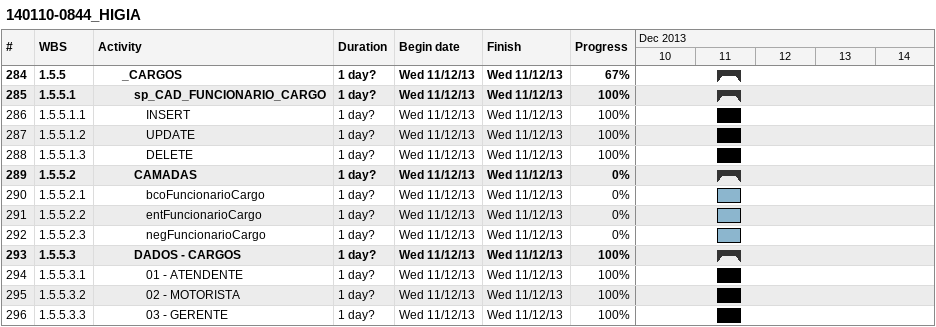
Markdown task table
140110-0844_HIGIA

| ID | WBS | Task | Duration | Start | Finish | % complete |
|---|---|---|---|---|---|---|
| 284 | 1.5.5 | **_CARGOS** | 1d? | 2013-12-11 | 2013-12-11 | 67 |
| 285 | 1.5.5.1 | **sp_CAD_FUNCIONARIO_CARGO** | 1d? | 2013-12-11 | 2013-12-11 | 100 |
| 286 | 1.5.5.1.1 | INSERT | 1d? | 2013-12-11 | 2013-12-11 | 100 |
| 287 | 1.5.5.1.2 | UPDATE | 1d? | 2013-12-11 | 2013-12-11 | 100 |
| 288 | 1.5.5.1.3 | DELETE | 1d? | 2013-12-11 | 2013-12-11 | 100 |
| 289 | 1.5.5.2 | **CAMADAS** | 1d? | 2013-12-11 | 2013-12-11 | 0 |
| 290 | 1.5.5.2.1 | bcoFuncionarioCargo | 1d? | 2013-12-11 | 2013-12-11 | 0 |
| 291 | 1.5.5.2.2 | entFuncionarioCargo | 1d? | 2013-12-11 | 2013-12-11 | 0 |
| 292 | 1.5.5.2.3 | negFuncionarioCargo | 1d? | 2013-12-11 | 2013-12-11 | 0 |
| 293 | 1.5.5.3 | **DADOS - CARGOS** | 1d? | 2013-12-11 | 2013-12-11 | 100 |
| 294 | 1.5.5.3.1 | 01 - ATENDENTE | 1d? | 2013-12-11 | 2013-12-11 | 100 |
| 295 | 1.5.5.3.2 | 02 - MOTORISTA | 1d? | 2013-12-11 | 2013-12-11 | 100 |
| 296 | 1.5.5.3.3 | 03 - GERENTE | 1d? | 2013-12-11 | 2013-12-11 | 100 |
